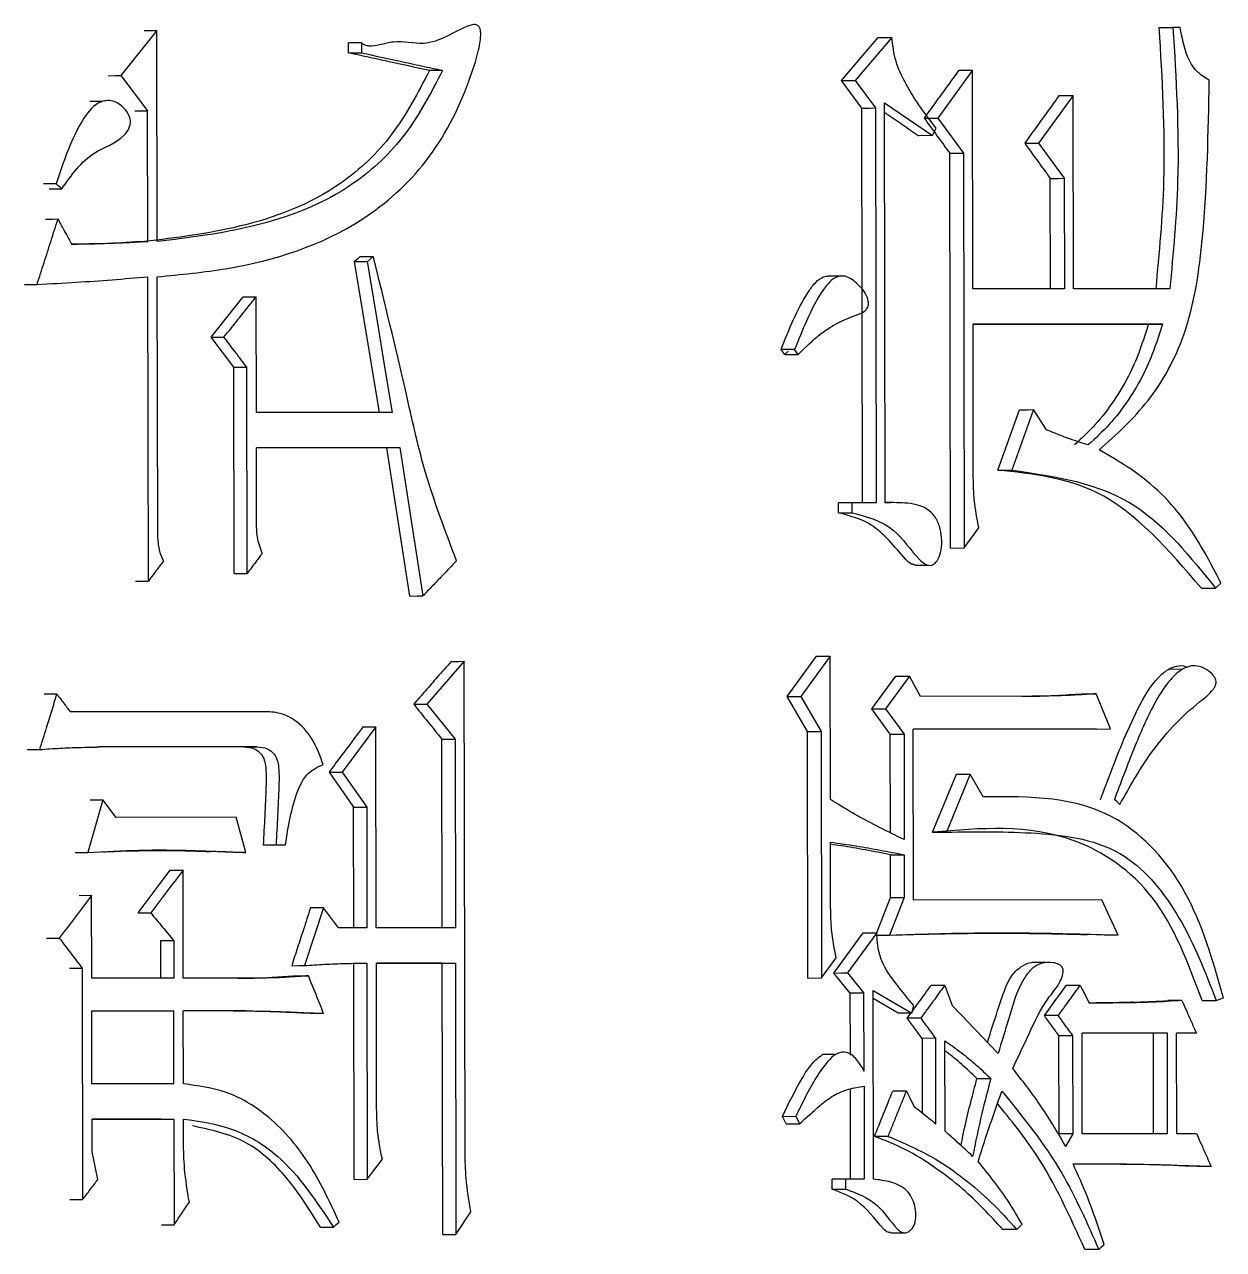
# Model space of a CAD drawing. Header units: millimetres. Extents: x 2320 to 4000, y 933 to 2121.
# Drawn here: x 2905.08 to 2910.23, y 1100.56 to 1105.83 of the extents above; entities that cross this region are included whole.
import ezdxf

# ---------------------------------------------------------------- set-up
doc = ezdxf.new("R2010")
doc.units = ezdxf.units.MM

msp = doc.modelspace()

# ---------------------------------------------------------------- linework, layer by layer
at = {"color": 7, "linetype": 'Continuous', "lineweight": 25}
for p, q in [((2905.6458, 1105.8086), (2905.4904, 1105.6138)), ((2905.6473, 1104.9), (2905.6458, 1105.8086)), ((2909.9558, 1105.8209), (2910.0163, 1105.8212)), ((2910.0475, 1105.8212), (2910.0163, 1105.8212)), ((2906.4704, 1105.7114), (2906.4703, 1105.7547)), ((2906.5263, 1105.7549), (2906.5264, 1105.7117)), ((2908.5901, 1105.5933), (2908.748, 1105.7772)), ((2908.8069, 1105.7775), (2908.6488, 1105.5935)), ((2908.748, 1105.7773), (2908.8069, 1105.7775)), ((2906.4704, 1105.7114), (2906.5264, 1105.7117)), ((2905.4904, 1105.6138), (2905.6054, 1105.4624)), ((2908.6773, 1105.4743), (2908.5901, 1105.5933)), ((2908.6488, 1105.5935), (2908.7362, 1105.4746)), ((2909.1545, 1105.637), (2909.005, 1105.4314)), ((2909.1561, 1104.6959), (2909.1545, 1105.637)), ((2905.4119, 1105.5027), (2905.3571, 1105.5024)), ((2908.7786, 1103.7763), (2908.7757, 1105.4962)), ((2908.7757, 1105.4962), (2908.9815, 1105.3557)), ((2909.5869, 1105.529), (2909.4382, 1105.3234)), ((2909.5883, 1104.696), (2909.5869, 1105.529)), ((2905.6064, 1104.8999), (2905.6054, 1105.4624)), ((2908.6802, 1103.7763), (2908.6773, 1105.4743)), ((2908.7362, 1105.4746), (2908.739, 1103.7763)), ((2909.005, 1105.4314), (2909.1157, 1105.28)), ((2908.9815, 1105.3557), (2908.9972, 1105.3881)), ((2908.9815, 1105.3557), (2908.9223, 1105.3554)), ((2909.4382, 1105.3234), (2909.5483, 1105.172)), ((2909.0592, 1103.5814), (2909.0564, 1105.2798)), ((2909.1157, 1105.28), (2909.1186, 1103.5817)), ((2909.4892, 1104.6958), (2909.4884, 1105.1717)), ((2909.5483, 1105.172), (2909.5491, 1104.696)), ((2905.1824, 1105.1267), (2905.2366, 1105.1269)), ((2905.5516, 1104.8997), (2905.6064, 1104.8999)), ((2906.4963, 1104.8136), (2906.5522, 1104.8138)), ((2906.6026, 1104.1646), (2906.4963, 1104.8136)), ((2906.5765, 1104.8355), (2906.5522, 1104.8138)), ((2905.6089, 1103.4396), (2905.6066, 1104.7485)), ((2905.6495, 1103.6559), (2905.6476, 1104.7485)), ((2908.5918, 1104.7516), (2908.5326, 1104.7514)), ((2909.5491, 1104.696), (2909.1561, 1104.6959)), ((2910.0026, 1104.6962), (2909.5883, 1104.696)), ((2905.8791, 1104.4888), (2906.0173, 1104.6619)), ((2906.0735, 1104.1646), (2906.0727, 1104.6622)), ((2909.1563, 1104.5445), (2909.9716, 1104.5447)), ((2909.1575, 1103.8846), (2909.1563, 1104.5445)), ((2909.9112, 1104.5445), (2909.1563, 1104.5442)), ((2905.8791, 1104.4888), (2905.9342, 1104.489)), ((2905.9771, 1104.359), (2905.8791, 1104.4888)), ((2908.3888, 1104.436), (2908.3305, 1104.4358)), ((2908.3464, 1104.4141), (2908.3305, 1104.4357)), ((2908.3613, 1104.4283), (2908.3464, 1104.4141)), ((2908.4048, 1104.4144), (2908.3888, 1104.436)), ((2905.9786, 1103.472), (2905.9771, 1104.359)), ((2906.0339, 1103.4722), (2906.0324, 1104.3593)), ((2906.6588, 1104.1648), (2906.0735, 1104.1646)), ((2909.2631, 1103.9169), (2909.3568, 1104.1765)), ((2909.4165, 1104.1768), (2909.3227, 1103.9171)), ((2909.4716, 1104.0902), (2909.4165, 1104.1768)), ((2906.6914, 1104.0134), (2906.0738, 1104.0131)), ((2906.6352, 1104.0132), (2906.0738, 1104.0129)), ((2906.0743, 1103.6886), (2906.0738, 1104.0131)), ((2906.6352, 1104.0132), (2906.6914, 1104.0134)), ((2906.7334, 1103.375), (2906.6352, 1104.0132)), ((2906.6914, 1104.0134), (2906.7897, 1103.3752)), ((2909.2631, 1103.9168), (2909.3227, 1103.9171)), ((2908.6361, 1103.7762), (2908.5774, 1103.776)), ((2908.5774, 1103.7327), (2908.5774, 1103.776)), ((2908.739, 1103.7763), (2908.6361, 1103.7762)), ((2908.6361, 1103.733), (2908.6361, 1103.7762)), ((2908.8122, 1103.7775), (2908.7786, 1103.7773)), ((2908.5774, 1103.7327), (2908.6361, 1103.733)), ((2909.1186, 1103.5817), (2909.1815, 1103.6683)), ((2909.0592, 1103.5814), (2909.1186, 1103.5817)), ((2908.9061, 1103.5072), (2908.9652, 1103.5075)), ((2905.5541, 1103.4393), (2905.6089, 1103.4396)), ((2905.9786, 1103.472), (2906.0339, 1103.4722)), ((2910.1995, 1103.409), (2910.2228, 1103.4306)), ((2910.1387, 1103.4087), (2910.1995, 1103.4089)), ((2908.3568, 1102.943), (2908.4834, 1103.1161)), ((2908.542, 1103.1163), (2908.4152, 1102.9432)), ((2908.543, 1102.4998), (2908.542, 1103.1163)), ((2906.968, 1103.0941), (2906.8066, 1102.9101)), ((2906.9716, 1100.9847), (2906.968, 1103.0941)), ((2910.0577, 1103.0599), (2909.9963, 1103.0596)), ((2908.7212, 1102.889), (2908.8237, 1103.0297)), ((2908.8827, 1103.0299), (2908.7801, 1102.8893)), ((2908.9303, 1102.9434), (2908.8827, 1103.0299)), ((2909.7481, 1102.8031), (2909.6852, 1102.9545)), ((2906.8066, 1102.9101), (2906.9282, 1102.7587)), ((2908.4443, 1102.7916), (2908.3568, 1102.943)), ((2908.4152, 1102.9432), (2908.5029, 1102.7918)), ((2909.4108, 1102.9436), (2908.9303, 1102.9434)), ((2906.092, 1102.8773), (2905.2734, 1102.8769)), ((2908.8004, 1102.7809), (2908.7212, 1102.889)), ((2908.7801, 1102.8893), (2908.8594, 1102.7811)), ((2906.5881, 1102.8126), (2906.4423, 1102.6179)), ((2906.5896, 1101.9473), (2906.5881, 1102.8126)), ((2908.8989, 1102.8028), (2909.7481, 1102.8031)), ((2908.9001, 1102.0672), (2908.8989, 1102.8028)), ((2909.6879, 1102.8028), (2908.8989, 1102.8025)), ((2909.6879, 1102.8028), (2909.7481, 1102.8031)), ((2906.8731, 1101.9472), (2906.8717, 1102.7585)), ((2906.9282, 1102.7587), (2906.9295, 1101.9474)), ((2908.4461, 1101.7315), (2908.4443, 1102.7916)), ((2908.5029, 1102.7918), (2908.5047, 1101.7317)), ((2908.8011, 1102.3562), (2908.8004, 1102.7809)), ((2908.8594, 1102.7811), (2908.8602, 1102.3268)), ((2906.0206, 1102.7256), (2905.3866, 1102.7253)), ((2906.0759, 1102.7259), (2905.3969, 1102.7255)), ((2906.0207, 1102.7256), (2906.0761, 1102.7259)), ((2906.4423, 1102.6179), (2906.5481, 1102.4665)), ((2908.9826, 1102.3591), (2909.0845, 1102.6079)), ((2909.1439, 1102.6082), (2909.0418, 1102.3593)), ((2909.1992, 1102.5108), (2909.1439, 1102.6082)), ((2905.4137, 1102.4984), (2905.3483, 1102.2712)), ((2905.4712, 1102.4227), (2905.4137, 1102.4984)), ((2906.493, 1101.9472), (2906.4921, 1102.4662)), ((2906.5481, 1102.4665), (2906.549, 1101.9472)), ((2905.9867, 1102.4229), (2905.4712, 1102.4227)), ((2906.0278, 1102.2715), (2905.9867, 1102.4229)), ((2905.9725, 1102.2713), (2905.8732, 1102.2757)), ((2906.1582, 1102.304), (2906.1027, 1102.3038)), ((2906.1434, 1102.3038), (2906.1027, 1102.3038)), ((2906.1434, 1102.3038), (2906.1989, 1102.3041)), ((2906.1582, 1102.304), (2906.1989, 1102.3041)), ((2908.5438, 1102.0346), (2908.5434, 1102.3159)), ((2908.8013, 1102.2617), (2908.8603, 1102.2619)), ((2908.8016, 1102.0778), (2908.8013, 1102.2617)), ((2908.8603, 1102.2619), (2908.8606, 1102.078)), ((2905.7591, 1101.7305), (2905.7583, 1102.1957)), ((2905.3107, 1102.0871), (2905.3651, 1102.0873)), ((2905.3657, 1101.7303), (2905.3651, 1102.0873)), ((2908.7387, 1101.9155), (2908.8016, 1102.0778)), ((2908.8606, 1102.078), (2908.7976, 1101.9157)), ((2908.8016, 1102.0778), (2908.8606, 1102.078)), ((2909.7102, 1102.0675), (2908.9001, 1102.0672)), ((2909.7809, 1101.9161), (2909.7102, 1102.0675)), ((2906.3621, 1102.0337), (2906.2812, 1101.7849)), ((2906.4272, 1101.9472), (2906.3621, 1102.0337)), ((2906.549, 1101.9472), (2906.4272, 1101.9472)), ((2906.9295, 1101.9474), (2906.5896, 1101.9473)), ((2908.557, 1101.7531), (2908.6834, 1101.9263)), ((2908.7422, 1101.9265), (2908.6157, 1101.7534)), ((2908.6834, 1101.9263), (2908.7422, 1101.9265)), ((2909.7207, 1101.9158), (2909.6484, 1101.9183)), ((2905.6633, 1101.7303), (2905.663, 1101.8925)), ((2905.7179, 1101.8928), (2905.7182, 1101.7305)), ((2906.4949, 1100.8653), (2906.4933, 1101.7956)), ((2906.5493, 1101.7958), (2906.5508, 1100.8655)), ((2906.5898, 1101.7958), (2906.9298, 1101.796)), ((2906.5909, 1101.1684), (2906.5898, 1101.7958)), ((2906.8733, 1101.7957), (2906.5898, 1101.7956)), ((2906.8733, 1101.7957), (2906.9298, 1101.796)), ((2906.8753, 1100.6275), (2906.8733, 1101.7957)), ((2906.9298, 1101.796), (2906.9318, 1100.6277)), ((2908.5047, 1101.7317), (2908.568, 1101.8183)), ((2909.469, 1101.7981), (2909.4085, 1101.7979)), ((2905.3245, 1101.7736), (2905.3262, 1100.7784)), ((2908.6284, 1101.6666), (2908.557, 1101.7531)), ((2908.6157, 1101.7534), (2908.6872, 1101.6669)), ((2905.7182, 1101.7305), (2905.3657, 1101.7303)), ((2906.0287, 1101.7307), (2905.7591, 1101.7305)), ((2908.4461, 1101.7315), (2908.5047, 1101.7317)), ((2908.6872, 1101.6669), (2908.6284, 1101.6666)), ((2908.6289, 1101.3996), (2908.6284, 1101.6666)), ((2908.6878, 1101.3315), (2908.6872, 1101.6669)), ((2908.7281, 1100.8664), (2908.7268, 1101.6777)), ((2908.7268, 1101.6777), (2908.8931, 1101.5804)), ((2908.834, 1101.5802), (2908.7268, 1101.643)), ((2910.0546, 1101.6349), (2909.994, 1101.6346)), ((2910.2025, 1101.6349), (2910.2336, 1101.6458)), ((2905.3659, 1101.5897), (2905.7185, 1101.5899)), ((2905.3665, 1101.276), (2905.3659, 1101.5897)), ((2905.7185, 1101.5899), (2905.6636, 1101.5896)), ((2905.719, 1101.2762), (2905.7185, 1101.5899)), ((2906.0289, 1101.59), (2905.7594, 1101.5899)), ((2905.7599, 1101.2762), (2905.7594, 1101.5899)), ((2905.9736, 1101.5898), (2905.7594, 1101.5897)), ((2905.9736, 1101.5898), (2906.0289, 1101.59)), ((2908.8735, 1101.5586), (2908.8894, 1101.5804)), ((2908.8931, 1101.5804), (2908.9009, 1101.6129)), ((2908.9326, 1101.5588), (2908.8735, 1101.5586)), ((2909.523, 1101.5698), (2909.4632, 1101.5696)), ((2909.5859, 1101.4833), (2909.526, 1101.4831)), ((2909.5267, 1101.0612), (2909.526, 1101.4831)), ((2909.5866, 1101.0614), (2909.5859, 1101.4833)), ((2909.9924, 1101.4943), (2909.625, 1101.4941)), ((2909.6258, 1101.0614), (2909.625, 1101.4941)), ((2909.932, 1101.494), (2909.625, 1101.4939)), ((2909.9924, 1101.4943), (2909.932, 1101.494)), ((2909.9327, 1101.0613), (2909.932, 1101.494)), ((2909.9932, 1101.0616), (2909.9924, 1101.4943)), ((2910.1171, 1101.4943), (2910.0314, 1101.4943)), ((2910.0322, 1101.0616), (2910.0314, 1101.4943)), ((2910.0565, 1101.494), (2910.0314, 1101.494)), ((2908.9959, 1101.4723), (2908.9368, 1101.472)), ((2908.9368, 1101.472), (2908.9373, 1101.1518)), ((2908.9966, 1101.1045), (2908.9959, 1101.4723)), ((2909.0361, 1101.0721), (2909.0354, 1101.4615)), ((2908.5654, 1101.4024), (2908.5068, 1101.4021)), ((2905.719, 1101.2762), (2905.3665, 1101.276)), ((2908.6879, 1101.2666), (2908.6885, 1100.8664)), ((2909.1733, 1101.299), (2909.2327, 1101.2993)), ((2908.6298, 1100.8664), (2908.6291, 1101.2548)), ((2905.3667, 1101.1246), (2905.7192, 1101.1247)), ((2905.367, 1100.9839), (2905.3667, 1101.1246)), ((2905.6643, 1101.1245), (2905.3667, 1101.1243)), ((2905.6643, 1101.1245), (2905.7192, 1101.1247)), ((2905.7192, 1101.1247), (2905.72, 1100.6704)), ((2905.7603, 1101.0274), (2905.7602, 1101.1248)), ((2908.3361, 1101.1365), (2908.3945, 1101.1367)), ((2908.352, 1101.1041), (2908.3361, 1101.1365)), ((2908.3945, 1101.1367), (2908.4104, 1101.1043)), ((2908.352, 1101.1041), (2908.4104, 1101.1043)), ((2909.9932, 1101.0616), (2909.6258, 1101.0614)), ((2910.1179, 1101.0616), (2910.0322, 1101.0616)), ((2908.7912, 1101.0503), (2908.7323, 1101.0501)), ((2906.5508, 1100.8655), (2906.6156, 1100.9521)), ((2906.4949, 1100.8653), (2906.5508, 1100.8655)), ((2908.6093, 1100.8664), (2908.5506, 1100.8661)), ((2908.5507, 1100.8229), (2908.5506, 1100.8661)), ((2908.6094, 1100.8231), (2908.6093, 1100.8664)), ((2908.6885, 1100.8664), (2908.6093, 1100.8664)), ((2908.5507, 1100.8229), (2908.6094, 1100.8231)), ((2905.2719, 1100.7781), (2905.3262, 1100.7784)), ((2906.9318, 1100.6277), (2906.9962, 1100.7251)), ((2905.6651, 1100.6702), (2905.72, 1100.6704)), ((2906.3492, 1100.6597), (2906.405, 1100.6599)), ((2908.8023, 1100.6352), (2908.8613, 1100.6354)), ((2909.3439, 1100.6503), (2909.2843, 1100.65)), ((2906.8753, 1100.6275), (2906.9318, 1100.6277)), ((2909.6971, 1100.5638), (2909.637, 1100.5636))]:
    msp.add_line(p, q, dxfattribs=at)
at = {"color": 7, "linetype": 'Continuous', "lineweight": 25, "flags": 128}
for points in [[(2905.591, 1105.8083), (2905.6217, 1105.8085), (2905.6458, 1105.8086)], [(2906.5263, 1105.7549), (2906.4776, 1105.7547), (2906.4703, 1105.7547)], [(2905.4359, 1105.6135), (2905.4664, 1105.6137), (2905.4904, 1105.6138)], [(2906.8748, 1105.6361), (2906.8602, 1105.636), (2906.8457, 1105.636), (2906.8183, 1105.6358)], [(2908.5901, 1105.5933), (2908.623, 1105.5934), (2908.6488, 1105.5935)], [(2909.0951, 1105.6367), (2909.1284, 1105.6369), (2909.1545, 1105.637)], [(2909.5269, 1105.5287), (2909.5605, 1105.5289), (2909.5869, 1105.529)], [(2905.5507, 1105.4622), (2905.5813, 1105.4623), (2905.6054, 1105.4624)], [(2908.6773, 1105.4743), (2908.7103, 1105.4745), (2908.7362, 1105.4746)], [(2908.9458, 1105.4312), (2908.979, 1105.4313), (2909.005, 1105.4314)], [(2909.3784, 1105.3231), (2909.4119, 1105.3233), (2909.4382, 1105.3234)], [(2909.0564, 1105.2798), (2909.0896, 1105.2799), (2909.1157, 1105.28)], [(2909.4884, 1105.1717), (2909.5219, 1105.1719), (2909.5483, 1105.172)], [(2905.2119, 1105.1485), (2905.1922, 1105.1484), (2905.1749, 1105.1483), (2905.1578, 1105.1483)], [(2905.2366, 1105.1269), (2905.2305, 1105.1323), (2905.2212, 1105.1404), (2905.2119, 1105.1485)], [(2905.1662, 1104.9968), (2905.1966, 1104.997), (2905.2204, 1104.9971)], [(2906.5205, 1104.8352), (2906.5144, 1104.8297), (2906.5082, 1104.8242), (2906.4963, 1104.8136)], [(2906.5205, 1104.8352), (2906.541, 1104.8353), (2906.5588, 1104.8354), (2906.5766, 1104.8355)], [(2906.6588, 1104.1648), (2906.6266, 1104.3611), (2906.5944, 1104.5573), (2906.5522, 1104.8138)], [(2905.0763, 1104.7155), (2905.1066, 1104.7157), (2905.1304, 1104.7158)], [(2906.0173, 1104.6619), (2906.0483, 1104.6621), (2906.0727, 1104.6622)], [(2909.9716, 1104.5447), (2909.9525, 1104.5446), (2909.9318, 1104.5446), (2909.9112, 1104.5445)], [(2908.3464, 1104.4141), (2908.3668, 1104.4142), (2908.3858, 1104.4143), (2908.4048, 1104.4144)], [(2905.9771, 1104.359), (2906.0081, 1104.3592), (2906.0324, 1104.3593)], [(2909.3568, 1104.1765), (2909.3903, 1104.1766), (2909.4165, 1104.1768)], [(2906.7334, 1103.375), (2906.7649, 1103.3751), (2906.7897, 1103.3752)], [(2908.4834, 1103.1161), (2908.5162, 1103.1162), (2908.542, 1103.1163)], [(2906.9115, 1103.0938), (2906.9431, 1103.094), (2906.968, 1103.0941)], [(2908.8237, 1103.0297), (2908.8567, 1103.0298), (2908.8827, 1103.0299)], [(2905.2157, 1102.9526), (2905.1853, 1102.9525), (2905.1614, 1102.9524)], [(2909.6252, 1102.9542), (2909.6588, 1102.9544), (2909.6852, 1102.9545)], [(2906.7503, 1102.9099), (2906.7818, 1102.91), (2906.8066, 1102.9101)], [(2908.3568, 1102.943), (2908.3895, 1102.9431), (2908.4152, 1102.9432)], [(2908.7212, 1102.889), (2908.7542, 1102.8892), (2908.7801, 1102.8893)], [(2906.5321, 1102.8124), (2906.5634, 1102.8125), (2906.5881, 1102.8126)], [(2906.8717, 1102.7585), (2906.9033, 1102.7586), (2906.9282, 1102.7587)], [(2908.4443, 1102.7916), (2908.4771, 1102.7917), (2908.5029, 1102.7918)], [(2908.8004, 1102.7809), (2908.8335, 1102.781), (2908.8594, 1102.7811)], [(2905.088, 1102.7143), (2905.1182, 1102.7145), (2905.142, 1102.7146)], [(2906.3865, 1102.6176), (2906.4178, 1102.6178), (2906.4423, 1102.6179)], [(2909.0845, 1102.6079), (2909.1177, 1102.608), (2909.1439, 1102.6082)], [(2905.3591, 1102.4981), (2905.3897, 1102.4983), (2905.4137, 1102.4984)], [(2909.7878, 1102.4785), (2909.7818, 1102.484), (2909.773, 1102.4921), (2909.7643, 1102.5002)], [(2906.4921, 1102.4662), (2906.5235, 1102.4664), (2906.5481, 1102.4665)], [(2908.9826, 1102.3591), (2908.9974, 1102.3591), (2909.0122, 1102.3592), (2909.0418, 1102.3593)], [(2905.294, 1102.2709), (2905.3244, 1102.2711), (2905.3483, 1102.2712)], [(2906.0278, 1102.2715), (2905.9968, 1102.2714), (2905.9725, 1102.2713)], [(2905.7034, 1102.1954), (2905.7342, 1102.1956), (2905.7583, 1102.1957)], [(2905.5648, 1102.0115), (2905.5954, 1102.0116), (2905.6195, 1102.0117)], [(2906.3621, 1102.0337), (2906.3309, 1102.0336), (2906.3063, 1102.0335)], [(2905.1714, 1101.9031), (2905.2018, 1101.9032), (2905.2257, 1101.9033)], [(2908.7387, 1101.9155), (2908.7717, 1101.9156), (2908.7976, 1101.9157)], [(2909.7809, 1101.9161), (2909.7472, 1101.9159), (2909.7207, 1101.9158)], [(2905.663, 1101.8925), (2905.6938, 1101.8927), (2905.7179, 1101.8928)], [(2905.2702, 1101.7733), (2905.3006, 1101.7735), (2905.3245, 1101.7736)], [(2906.2255, 1101.7846), (2906.2567, 1101.7848), (2906.2812, 1101.7849)], [(2906.2419, 1101.7414), (2906.273, 1101.7415), (2906.2975, 1101.7416)], [(2908.557, 1101.7531), (2908.5899, 1101.7533), (2908.6157, 1101.7534)], [(2909.035, 1101.6995), (2909.0019, 1101.6993), (2908.9758, 1101.6992)], [(2909.035, 1101.6995), (2909.0509, 1101.6562), (2909.0667, 1101.6129)], [(2909.6169, 1101.6997), (2909.5833, 1101.6995), (2909.5569, 1101.6994)], [(2909.6169, 1101.6997), (2909.6365, 1101.6618), (2909.6562, 1101.624)], [(2910.1418, 1101.6347), (2910.1665, 1101.6348), (2910.1845, 1101.6349), (2910.2025, 1101.6349)], [(2908.8931, 1101.5804), (2908.86, 1101.5803), (2908.834, 1101.5802)], [(2906.3628, 1101.5794), (2906.3316, 1101.5792), (2906.3071, 1101.5791)], [(2910.1171, 1101.4943), (2910.0832, 1101.4941), (2910.0565, 1101.494)], [(2908.8699, 1101.2451), (2908.8369, 1101.2449), (2908.8109, 1101.2448)], [(2908.8699, 1101.2451), (2908.8858, 1101.2126), (2908.9017, 1101.1802)], [(2909.5866, 1101.0614), (2909.553, 1101.0613), (2909.5267, 1101.0612)], [(2909.5553, 1101.0073), (2909.571, 1101.0344), (2909.5866, 1101.0614)], [(2905.3918, 1100.865), (2905.3817, 1100.9135), (2905.3743, 1100.9487), (2905.367, 1100.9839)], [(2910.1804, 1100.921), (2910.1464, 1100.9209), (2910.1197, 1100.9207)], [(2906.405, 1100.6599), (2906.4172, 1100.6707), (2906.4294, 1100.6816)], [(2909.344, 1100.6503), (2909.3557, 1100.6611), (2909.3675, 1100.6719)], [(2909.6971, 1100.5639), (2909.7088, 1100.5747), (2909.7205, 1100.5855)]]:
    msp.add_lwpolyline(points, dxfattribs=at)
at = {"color": 7, "linetype": 'Continuous', "lineweight": 25}
for points, knots in [([(2905.6476, 1104.7485), (2905.7481, 1104.7582), (2906.0517, 1104.7874), (2906.4653, 1104.9171), (2906.8183, 1105.2277), (2906.9636, 1105.5069), (2907.0254, 1105.701), (2907.0404, 1105.7769), (2907.0377, 1105.8094), (2907.0347, 1105.8201), (2907.0296, 1105.8276), (2907.023, 1105.8322), (2907.0097, 1105.8346), (2906.9643, 1105.8232), (2906.8957, 1105.7799), (2906.7853, 1105.7394), (2906.6857, 1105.7685), (2906.6093, 1105.7463), (2906.5683, 1105.7393), (2906.543, 1105.7433), (2906.5319, 1105.7493), (2906.5273, 1105.7539), (2906.5263, 1105.7549)], [0, 0, 0, 0, 0.1296895, 0.3918261, 0.5391699, 0.6862541, 0.7378331, 0.7637425, 0.7682469, 0.7727858, 0.7756342, 0.7784935, 0.7824669, 0.7927585, 0.8379735, 0.8833174, 0.939018, 0.9655913, 0.9846092, 0.9922703, 0.9982639, 1, 1, 1, 1]), ([(2909.9558, 1105.8209), (2909.9691, 1105.6004), (2909.9919, 1105.2245), (2909.9567, 1104.8505), (2909.9421, 1104.6959)], [0, 0, 0, 0, 0.586461, 1, 1, 1, 1]), ([(2910.0163, 1105.8212), (2910.0296, 1105.6007), (2910.0524, 1105.2247), (2910.0172, 1104.8508), (2910.0026, 1104.6962)], [0, 0, 0, 0, 0.5864613, 1, 1, 1, 1]), ([(2910.1725, 1105.5941), (2910.1535, 1105.6052), (2910.1149, 1105.6279), (2910.0676, 1105.7089), (2910.0552, 1105.7783), (2910.0475, 1105.8212)], [0, 0, 0, 0, 0.268928, 0.5480456, 1, 1, 1, 1]), ([(2908.9972, 1105.3881), (2908.9683, 1105.4257), (2908.9204, 1105.4878), (2908.8633, 1105.5844), (2908.8197, 1105.674), (2908.8112, 1105.7428), (2908.8069, 1105.7775)], [0, 0, 0, 0, 0.334836, 0.553745, 0.775373, 1, 1, 1, 1]), ([(2906.8183, 1105.6358), (2906.7625, 1105.648), (2906.6767, 1105.6667), (2906.5606, 1105.6918), (2906.5005, 1105.7049), (2906.4704, 1105.7114)], [0, 0, 0, 0, 0.482176, 0.741088, 1, 1, 1, 1]), ([(2906.5264, 1105.7117), (2906.5818, 1105.6996), (2906.6677, 1105.681), (2906.7838, 1105.6559), (2906.8444, 1105.6427), (2906.8748, 1105.6361)], [0, 0, 0, 0, 0.47686, 0.73846, 1, 1, 1, 1]), ([(2906.8183, 1105.6358), (2906.7687, 1105.5408), (2906.6688, 1105.3496), (2906.3946, 1105.0924), (2906.02, 1104.9523), (2905.729, 1104.9165), (2905.5925, 1104.8997)], [0, 0, 0, 0, 0.194516, 0.391084, 0.714487, 1, 1, 1, 1]), ([(2906.8748, 1105.6361), (2906.825, 1105.5411), (2906.725, 1105.35), (2906.4506, 1105.0927), (2906.0755, 1104.9526), (2905.784, 1104.9167), (2905.6473, 1104.9)], [0, 0, 0, 0, 0.194325, 0.390694, 0.714331, 1, 1, 1, 1]), ([(2909.0951, 1105.6367), (2909.0772, 1105.612), (2909.0433, 1105.5654), (2908.9936, 1105.4969), (2908.9617, 1105.4531), (2908.9458, 1105.4312)], [0, 0, 0, 0, 0.360936, 0.680468, 1, 1, 1, 1]), ([(2909.6991, 1104.0038), (2909.7726, 1104.0698), (2909.9206, 1104.2024), (2910.0931, 1104.5168), (2910.1615, 1105.0009), (2910.1683, 1105.3694), (2910.1725, 1105.5941)], [0, 0, 0, 0, 0.189312, 0.380663, 0.622563, 1, 1, 1, 1]), ([(2905.2366, 1105.1269), (2905.2787, 1105.186), (2905.353, 1105.2903), (2905.4807, 1105.3231), (2905.5272, 1105.3843), (2905.5353, 1105.4203), (2905.5217, 1105.454), (2905.5005, 1105.4788), (2905.4758, 1105.4978), (2905.4485, 1105.5071), (2905.4204, 1105.5065), (2905.3718, 1105.4882), (2905.3203, 1105.4189), (2905.2633, 1105.2997), (2905.2315, 1105.206), (2905.2119, 1105.1485)], [0, 0, 0, 0, 0.207899, 0.367255, 0.399925, 0.431308, 0.463075, 0.497006, 0.528572, 0.558381, 0.588718, 0.619577, 0.72297, 0.829976, 1, 1, 1, 1]), ([(2909.5269, 1105.5287), (2909.5091, 1105.504), (2909.4754, 1105.4574), (2909.4259, 1105.3888), (2909.3942, 1105.345), (2909.3784, 1105.3231)], [0, 0, 0, 0, 0.360936, 0.680468, 1, 1, 1, 1]), ([(2908.7758, 1105.4557), (2908.7797, 1105.453), (2908.8061, 1105.4349), (2908.855, 1105.4015), (2908.8999, 1105.3708), (2908.9223, 1105.3554)], [0, 0, 0, 0, 0.080639, 0.540319, 1, 1, 1, 1]), ([(2908.9458, 1105.4312), (2908.9643, 1105.4059), (2909.0011, 1105.3555), (2909.0379, 1105.305), (2909.0564, 1105.2798)], [0, 0, 0, 0, 0.4999997, 1, 1, 1, 1]), ([(2909.3784, 1105.3231), (2909.3967, 1105.2979), (2909.4334, 1105.2474), (2909.4701, 1105.197), (2909.4884, 1105.1717)], [0, 0, 0, 0, 0.5, 1, 1, 1, 1]), ([(2905.1304, 1104.7158), (2905.1404, 1104.7469), (2905.1604, 1104.8094), (2905.1904, 1104.9031), (2905.2104, 1104.9658), (2905.2204, 1104.9971)], [0, 0, 0, 0, 0.332041, 0.66602, 1, 1, 1, 1]), ([(2905.2204, 1104.9971), (2905.2279, 1104.983), (2905.2413, 1104.9579), (2905.2606, 1104.9219), (2905.2723, 1104.8999), (2905.2782, 1104.8889)], [0, 0, 0, 0, 0.39045, 0.695225, 1, 1, 1, 1]), ([(2905.278, 1104.8892), (2905.2897, 1104.8893), (2905.3311, 1104.8896), (2905.4224, 1104.8914), (2905.5018, 1104.8965), (2905.5516, 1104.8997)], [0, 0, 0, 0, 0.127592, 0.452902, 1, 1, 1, 1]), ([(2905.6064, 1104.8999), (2905.5771, 1104.8979), (2905.5185, 1104.8939), (2905.4091, 1104.8898), (2905.3289, 1104.8893), (2905.2782, 1104.8889)], [0, 0, 0, 0, 0.268563, 0.537144, 1, 1, 1, 1]), ([(2906.9349, 1103.5267), (2906.8854, 1103.6566), (2906.7963, 1103.8903), (2906.6997, 1104.3364), (2906.6247, 1104.6405), (2906.5766, 1104.8355)], [0, 0, 0, 0, 0.310143, 0.557762, 1, 1, 1, 1]), ([(2905.1304, 1104.7158), (2905.1866, 1104.7187), (2905.2943, 1104.7243), (2905.4531, 1104.7353), (2905.5555, 1104.7441), (2905.6066, 1104.7485)], [0, 0, 0, 0, 0.35333, 0.676641, 1, 1, 1, 1]), ([(2908.3305, 1104.4358), (2908.3478, 1104.4791), (2908.3815, 1104.5634), (2908.4295, 1104.657), (2908.471, 1104.7177), (2908.5001, 1104.7437), (2908.5231, 1104.7528), (2908.5323, 1104.7511), (2908.5328, 1104.7511)], [0, 0, 0, 0, 0.34818, 0.677159, 0.796742, 0.917754, 0.995507, 1, 1, 1, 1]), ([(2908.4048, 1104.4144), (2908.4353, 1104.445), (2908.5097, 1104.5198), (2908.6108, 1104.5705), (2908.682, 1104.5931), (2908.6981, 1104.6071), (2908.7042, 1104.6175), (2908.7067, 1104.63), (2908.7052, 1104.6483), (2908.6968, 1104.6736), (2908.6723, 1104.7078), (2908.6407, 1104.7347), (2908.6062, 1104.7527), (2908.5793, 1104.7518), (2908.5507, 1104.7392), (2908.4965, 1104.6794), (2908.4442, 1104.5727), (2908.4053, 1104.4765), (2908.3888, 1104.436)], [0, 0, 0, 0, 0.137525, 0.335447, 0.378025, 0.3933, 0.403602, 0.413937, 0.429101, 0.455132, 0.490172, 0.557555, 0.588524, 0.619673, 0.649408, 0.693614, 0.870956, 1, 1, 1, 1]), ([(2905.9342, 1104.489), (2905.9535, 1104.5131), (2905.9862, 1104.5539), (2906.0323, 1104.6116), (2906.0592, 1104.6453), (2906.0727, 1104.6622)], [0, 0, 0, 0, 0.416444, 0.708222, 1, 1, 1, 1]), ([(2909.9112, 1104.5445), (2909.8878, 1104.4729), (2909.8494, 1104.3558), (2909.7651, 1104.2159), (2909.6847, 1104.1107), (2909.6228, 1104.0535), (2909.5921, 1104.0251)], [0, 0, 0, 0, 0.346459, 0.567275, 0.785045, 1, 1, 1, 1]), ([(2909.9716, 1104.5447), (2909.9482, 1104.4732), (2909.9098, 1104.356), (2909.8254, 1104.2161), (2909.7449, 1104.1109), (2909.6829, 1104.0538), (2909.6521, 1104.0254)], [0, 0, 0, 0, 0.34637, 0.567178, 0.784978, 1, 1, 1, 1]), ([(2906.0324, 1104.3593), (2906.0231, 1104.3716), (2906.0044, 1104.3963), (2905.9717, 1104.4396), (2905.9483, 1104.4705), (2905.9342, 1104.489)], [0, 0, 0, 0, 0.285577, 0.571154, 1, 1, 1, 1]), ([(2909.6521, 1104.0254), (2909.6254, 1104.0334), (2909.5816, 1104.0464), (2909.5218, 1104.0698), (2909.4884, 1104.0834), (2909.4716, 1104.0902)], [0, 0, 0, 0, 0.438753, 0.719321, 1, 1, 1, 1]), ([(2910.2228, 1103.4306), (2910.1778, 1103.5169), (2910.1042, 1103.658), (2909.969, 1103.8195), (2909.8383, 1103.9237), (2909.7453, 1103.9772), (2909.6991, 1104.0038)], [0, 0, 0, 0, 0.3473722, 0.5679297, 0.7850181, 1, 1, 1, 1]), ([(2910.1387, 1103.4087), (2909.9976, 1103.573), (2909.7481, 1103.8635), (2909.41, 1103.9007), (2909.2631, 1103.9168)], [0, 0, 0, 0, 0.565517, 1, 1, 1, 1]), ([(2909.3227, 1103.9171), (2909.5106, 1103.89), (2909.8512, 1103.8411), (2910.0917, 1103.5427), (2910.1995, 1103.4089)], [0, 0, 0, 0, 0.551895, 1, 1, 1, 1]), ([(2909.1815, 1103.6683), (2909.1736, 1103.708), (2909.1594, 1103.7792), (2909.1581, 1103.8523), (2909.1575, 1103.8846)], [0, 0, 0, 0, 0.5588348, 1, 1, 1, 1]), ([(2908.6361, 1103.733), (2908.6994, 1103.7166), (2908.8139, 1103.6868), (2908.8934, 1103.5622), (2908.9493, 1103.5109), (2908.9742, 1103.5039), (2908.9918, 1103.5136), (2909.0058, 1103.5318), (2909.0188, 1103.5649), (2909.0236, 1103.6127), (2909.0167, 1103.6635), (2908.9996, 1103.7102), (2908.9545, 1103.7603), (2908.8746, 1103.7778), (2908.8106, 1103.7768), (2908.7786, 1103.7763)], [0, 0, 0, 0, 0.230342, 0.416703, 0.453391, 0.48758, 0.504129, 0.522219, 0.561724, 0.611998, 0.663323, 0.713955, 0.762021, 0.881086, 1, 1, 1, 1]), ([(2906.099, 1103.5588), (2906.0904, 1103.5818), (2906.075, 1103.6233), (2906.0745, 1103.6685), (2906.0743, 1103.6886)], [0, 0, 0, 0, 0.55558, 1, 1, 1, 1]), ([(2908.9057, 1103.5098), (2908.9011, 1103.5103), (2908.8864, 1103.5119), (2908.8245, 1103.5775), (2908.7396, 1103.6906), (2908.6266, 1103.72), (2908.5774, 1103.7327)], [0, 0, 0, 0, 0.036377, 0.114476, 0.614892, 1, 1, 1, 1]), ([(2905.6742, 1103.5262), (2905.6683, 1103.5396), (2905.6585, 1103.5619), (2905.6526, 1103.5964), (2905.65, 1103.6261), (2905.6497, 1103.646), (2905.6495, 1103.6559)], [0, 0, 0, 0, 0.335689, 0.556704, 0.778126, 1, 1, 1, 1]), ([(2906.099, 1103.5588), (2906.0897, 1103.5465), (2906.0742, 1103.5258), (2906.0525, 1103.497), (2906.0401, 1103.4805), (2906.0339, 1103.4722)], [0, 0, 0, 0, 0.428366, 0.714183, 1, 1, 1, 1]), ([(2905.6742, 1103.5262), (2905.6649, 1103.5138), (2905.6494, 1103.4932), (2905.6276, 1103.4643), (2905.6151, 1103.4478), (2905.6089, 1103.4396)], [0, 0, 0, 0, 0.42836, 0.71418, 1, 1, 1, 1]), ([(2906.9349, 1103.5267), (2906.9141, 1103.505), (2906.8795, 1103.4689), (2906.8311, 1103.4184), (2906.8035, 1103.3896), (2906.7897, 1103.3752)], [0, 0, 0, 0, 0.430323, 0.715161, 1, 1, 1, 1]), ([(2906.9115, 1103.0938), (2906.8915, 1103.071), (2906.8546, 1103.0289), (2906.8009, 1102.9676), (2906.7672, 1102.9291), (2906.7503, 1102.9099)], [0, 0, 0, 0, 0.37251, 0.686255, 1, 1, 1, 1]), ([(2909.7042, 1102.4999), (2909.7345, 1102.5803), (2909.7846, 1102.7129), (2909.863, 1102.8921), (2909.9281, 1103.0038), (2909.9908, 1103.0587), (2910.0308, 1103.076), (2910.061, 1103.077), (2910.0751, 1103.069), (2910.0772, 1103.0679)], [0, 0, 0, 0, 0.340744, 0.562095, 0.785843, 0.86251, 0.925647, 0.989253, 1, 1, 1, 1]), ([(2909.7878, 1102.4785), (2909.8287, 1102.5515), (2909.9242, 1102.7217), (2910.0698, 1102.876), (2910.1764, 1102.9539), (2910.1966, 1102.984), (2910.2013, 1102.9961), (2910.2019, 1103.0078), (2910.199, 1103.0193), (2910.19, 1103.0351), (2910.1673, 1103.0565), (2910.1338, 1103.0736), (2910.0941, 1103.077), (2910.0497, 1103.0591), (2909.9894, 1103.0041), (2909.9163, 1102.8806), (2909.8414, 1102.7042), (2909.79, 1102.5683), (2909.7643, 1102.5001)], [0, 0, 0, 0, 0.1630543, 0.380104, 0.4338973, 0.4429513, 0.4520899, 0.4580082, 0.4639154, 0.4738499, 0.4929681, 0.5284012, 0.5556325, 0.5828568, 0.6338586, 0.7245, 0.8619389, 1, 1, 1, 1]), ([(2905.142, 1102.7146), (2905.1517, 1102.7459), (2905.1688, 1102.8012), (2905.1934, 1102.8805), (2905.2082, 1102.9286), (2905.2157, 1102.9526)], [0, 0, 0, 0, 0.394054, 0.697027, 1, 1, 1, 1]), ([(2905.2157, 1102.9526), (2905.2205, 1102.9463), (2905.2301, 1102.9337), (2905.2445, 1102.9148), (2905.2589, 1102.8958), (2905.2686, 1102.8832), (2905.2734, 1102.8769)], [0, 0, 0, 0, 0.25, 0.5, 0.75, 1, 1, 1, 1]), ([(2909.3668, 1102.9436), (2909.3886, 1102.9438), (2909.4373, 1102.9443), (2909.5235, 1102.9475), (2909.5878, 1102.9518), (2909.6252, 1102.9542)], [0, 0, 0, 0, 0.251979, 0.564856, 1, 1, 1, 1]), ([(2909.6852, 1102.9545), (2909.6583, 1102.9526), (2909.6046, 1102.9489), (2909.5131, 1102.9449), (2909.4485, 1102.9441), (2909.4108, 1102.9436)], [0, 0, 0, 0, 0.294545, 0.589103, 1, 1, 1, 1]), ([(2906.7503, 1102.9099), (2906.7706, 1102.8846), (2906.811, 1102.8342), (2906.8515, 1102.7837), (2906.8717, 1102.7585)], [0, 0, 0, 0, 0.5, 1, 1, 1, 1]), ([(2906.361, 1102.6503), (2906.347, 1102.6884), (2906.3195, 1102.7634), (2906.2483, 1102.8413), (2906.1681, 1102.8767), (2906.1173, 1102.8771), (2906.092, 1102.8773)], [0, 0, 0, 0, 0.291536, 0.572529, 0.787238, 1, 1, 1, 1]), ([(2906.5321, 1102.8124), (2906.5136, 1102.7877), (2906.4801, 1102.7428), (2906.4316, 1102.6779), (2906.4015, 1102.6377), (2906.3865, 1102.6176)], [0, 0, 0, 0, 0.380988, 0.690494, 1, 1, 1, 1]), ([(2905.142, 1102.7146), (2905.1711, 1102.7166), (2905.2281, 1102.7207), (2905.3131, 1102.724), (2905.3689, 1102.725), (2905.3968, 1102.7255)], [0, 0, 0, 0, 0.342501, 0.6712, 1, 1, 1, 1]), ([(2906.0206, 1102.7256), (2906.0359, 1102.7248), (2906.0668, 1102.7231), (2906.1091, 1102.6843), (2906.1166, 1102.6196), (2906.1134, 1102.4938), (2906.1074, 1102.3879), (2906.1027, 1102.3038)], [0, 0, 0, 0, 0.110713, 0.224021, 0.354792, 0.487696, 1, 1, 1, 1]), ([(2906.0759, 1102.7259), (2906.0913, 1102.725), (2906.1222, 1102.7233), (2906.1646, 1102.6846), (2906.1721, 1102.6199), (2906.1689, 1102.494), (2906.1629, 1102.3881), (2906.1582, 1102.304)], [0, 0, 0, 0, 0.110827, 0.224198, 0.354947, 0.487818, 1, 1, 1, 1]), ([(2906.1989, 1102.3041), (2906.2108, 1102.3831), (2906.2273, 1102.4923), (2906.29, 1102.6184), (2906.3378, 1102.6398), (2906.361, 1102.6503)], [0, 0, 0, 0, 0.573316, 0.79235, 1, 1, 1, 1]), ([(2906.3865, 1102.6176), (2906.3954, 1102.6049), (2906.4132, 1102.5793), (2906.4484, 1102.5289), (2906.4747, 1102.4912), (2906.4921, 1102.4662)], [0, 0, 0, 0, 0.252881, 0.505762, 1, 1, 1, 1]), ([(2908.8602, 1102.3268), (2908.8257, 1102.3439), (2908.7549, 1102.3789), (2908.6482, 1102.434), (2908.5781, 1102.4778), (2908.543, 1102.4998)], [0, 0, 0, 0, 0.32194, 0.6606, 1, 1, 1, 1]), ([(2910.2336, 1101.6458), (2910.1886, 1101.8051), (2910.1009, 1102.1155), (2909.7352, 1102.5153), (2909.4011, 1102.5125), (2909.1992, 1102.5108)], [0, 0, 0, 0, 0.294377, 0.573566, 1, 1, 1, 1]), ([(2910.1418, 1101.6347), (2910.0822, 1101.7946), (2909.9667, 1102.1048), (2909.5278, 1102.4054), (2909.189, 1102.3766), (2908.9826, 1102.3591)], [0, 0, 0, 0, 0.2936619, 0.5697682, 1, 1, 1, 1]), ([(2909.0418, 1102.3593), (2909.1706, 1102.3609), (2909.4279, 1102.3642), (2909.8046, 1102.3124), (2910.0611, 1101.9972), (2910.1547, 1101.7573), (2910.2025, 1101.6349)], [0, 0, 0, 0, 0.273656, 0.5467643, 0.7688728, 1, 1, 1, 1]), ([(2905.3483, 1102.2712), (2905.4221, 1102.2755), (2905.5724, 1102.2842), (2905.7607, 1102.282), (2905.9134, 1102.2765), (2905.9897, 1102.2732), (2906.0278, 1102.2715)], [0, 0, 0, 0, 0.324735, 0.662197, 0.831093, 1, 1, 1, 1]), ([(2905.4129, 1102.2747), (2905.4129, 1102.2747), (2905.413, 1102.2747), (2905.4187, 1102.2748), (2905.4951, 1102.2778), (2905.618, 1102.2809), (2905.7176, 1102.2802), (2905.8064, 1102.2784), (2905.8504, 1102.2766), (2905.876, 1102.2756)], [0, 0, 0, 0, 0.00169, 0.006622, 0.063807, 0.468309, 0.690429, 0.819789, 1, 1, 1, 1]), ([(2908.5434, 1102.3159), (2908.5803, 1102.3107), (2908.6518, 1102.3007), (2908.7574, 1102.2821), (2908.826, 1102.2686), (2908.8603, 1102.2619)], [0, 0, 0, 0, 0.347753, 0.673826, 1, 1, 1, 1]), ([(2908.8013, 1102.2617), (2908.7651, 1102.2688), (2908.6945, 1102.2827), (2908.6084, 1102.2974), (2908.5585, 1102.3047), (2908.5434, 1102.3069)], [0, 0, 0, 0, 0.422723, 0.824377, 1, 1, 1, 1]), ([(2905.5647, 1102.0115), (2905.5878, 1102.0421), (2905.6341, 1102.1034), (2905.6803, 1102.1648), (2905.7034, 1102.1954)], [0, 0, 0, 0, 0.5, 1, 1, 1, 1]), ([(2905.7583, 1102.1957), (2905.7352, 1102.165), (2905.689, 1102.1037), (2905.6426, 1102.0424), (2905.6195, 1102.0117)], [0, 0, 0, 0, 0.5, 1, 1, 1, 1]), ([(2905.3651, 1102.0873), (2905.3419, 1102.0566), (2905.2954, 1101.9953), (2905.2489, 1101.934), (2905.2257, 1101.9033)], [0, 0, 0, 0, 0.5, 1, 1, 1, 1]), ([(2905.6195, 1102.0117), (2905.6359, 1101.9919), (2905.6687, 1101.9522), (2905.7015, 1101.9126), (2905.7179, 1101.8928)], [0, 0, 0, 0, 0.500001, 1, 1, 1, 1]), ([(2906.3063, 1102.0335), (2906.2963, 1102.0024), (2906.2778, 1101.9454), (2906.2508, 1101.8625), (2906.234, 1101.8106), (2906.2255, 1101.7846)], [0, 0, 0, 0, 0.374076, 0.687038, 1, 1, 1, 1]), ([(2908.568, 1101.8183), (2908.5601, 1101.858), (2908.5458, 1101.9292), (2908.5444, 1102.0023), (2908.5438, 1102.0346)], [0, 0, 0, 0, 0.558835, 1, 1, 1, 1]), ([(2905.2257, 1101.9033), (2905.2422, 1101.8817), (2905.2751, 1101.8385), (2905.3081, 1101.7952), (2905.3245, 1101.7736)], [0, 0, 0, 0, 0.500001, 1, 1, 1, 1]), ([(2908.9009, 1101.6129), (2908.8764, 1101.6428), (2908.8359, 1101.6921), (2908.7816, 1101.7641), (2908.7467, 1101.8398), (2908.7437, 1101.8974), (2908.7422, 1101.9265)], [0, 0, 0, 0, 0.334385, 0.5522024, 0.7732715, 1, 1, 1, 1]), ([(2908.7976, 1101.9157), (2908.8709, 1101.9184), (2909.0721, 1101.9256), (2909.4003, 1101.9277), (2909.654, 1101.92), (2909.7809, 1101.9161)], [0, 0, 0, 0, 0.2224698, 0.6110883, 1, 1, 1, 1]), ([(2908.865, 1101.9181), (2908.8659, 1101.9181), (2908.8676, 1101.9182), (2908.9801, 1101.9215), (2909.2049, 1101.9259), (2909.444, 1101.9234), (2909.5687, 1101.9206), (2909.6212, 1101.9193), (2909.6442, 1101.9186), (2909.6469, 1101.9185), (2909.6487, 1101.9185)], [0, 0, 0, 0, 0.023509, 0.041616, 0.497982, 0.764054, 0.891564, 0.951194, 0.968448, 1, 1, 1, 1]), ([(2906.2812, 1101.7849), (2906.3095, 1101.7869), (2906.3684, 1101.7911), (2906.4578, 1101.7943), (2906.5188, 1101.7953), (2906.5493, 1101.7958)], [0, 0, 0, 0, 0.317273, 0.658579, 1, 1, 1, 1]), ([(2909.2186, 1101.4548), (2909.2221, 1101.4668), (2909.239, 1101.5244), (2909.2739, 1101.6232), (2909.3091, 1101.737), (2909.366, 1101.7842), (2909.3942, 1101.7987), (2909.4087, 1101.7978), (2909.4088, 1101.7978)], [0, 0, 0, 0, 0.087432, 0.419547, 0.752795, 0.876045, 0.998998, 1, 1, 1, 1]), ([(2909.327, 1101.3426), (2909.3512, 1101.3935), (2909.3996, 1101.4954), (2909.4594, 1101.6258), (2909.521, 1101.6938), (2909.5401, 1101.7348), (2909.5443, 1101.7553), (2909.5443, 1101.7668), (2909.5411, 1101.7761), (2909.5352, 1101.7839), (2909.5221, 1101.7929), (2909.4929, 1101.8003), (2909.4517, 1101.7986), (2909.4073, 1101.7735), (2909.3488, 1101.6955), (2909.3126, 1101.5632), (2909.2786, 1101.4542), (2909.264, 1101.4075)], [0, 0, 0, 0, 0.161579, 0.323324, 0.40434, 0.438668, 0.45011, 0.461656, 0.469309, 0.476933, 0.490584, 0.519382, 0.576919, 0.627894, 0.680324, 0.863019, 1, 1, 1, 1]), ([(2905.993, 1101.7306), (2906.0165, 1101.7308), (2906.0699, 1101.7311), (2906.1528, 1101.735), (2906.2122, 1101.7392), (2906.2419, 1101.7414)], [0, 0, 0, 0, 0.283287, 0.641554, 1, 1, 1, 1]), ([(2906.2975, 1101.7416), (2906.2673, 1101.739), (2906.2075, 1101.7338), (2906.1178, 1101.7312), (2906.0584, 1101.7308), (2906.0287, 1101.7307)], [0, 0, 0, 0, 0.338394, 0.669103, 1, 1, 1, 1]), ([(2906.3628, 1101.5794), (2906.352, 1101.6064), (2906.3302, 1101.6605), (2906.3084, 1101.7146), (2906.2975, 1101.7416)], [0, 0, 0, 0, 0.500001, 1, 1, 1, 1]), ([(2908.8949, 1101.5879), (2908.9048, 1101.6016), (2908.9318, 1101.6387), (2908.9588, 1101.6758), (2908.9758, 1101.6992)], [0, 0, 0, 0, 0.368195, 1, 1, 1, 1]), ([(2908.9326, 1101.5588), (2908.9416, 1101.5712), (2908.9596, 1101.5959), (2908.9938, 1101.6428), (2909.0189, 1101.6773), (2909.035, 1101.6995)], [0, 0, 0, 0, 0.263606, 0.527213, 1, 1, 1, 1]), ([(2909.4632, 1101.5696), (2909.4788, 1101.5912), (2909.51, 1101.6345), (2909.5413, 1101.6778), (2909.5569, 1101.6994)], [0, 0, 0, 0, 0.5, 1, 1, 1, 1]), ([(2909.523, 1101.5698), (2909.5319, 1101.5822), (2909.5498, 1101.6069), (2909.5811, 1101.6502), (2909.6035, 1101.6811), (2909.6169, 1101.6997)], [0, 0, 0, 0, 0.285574, 0.571147, 1, 1, 1, 1]), ([(2910.0546, 1101.6349), (2910.0114, 1101.632), (2909.9236, 1101.6262), (2909.7907, 1101.6238), (2909.701, 1101.6239), (2909.6562, 1101.624)], [0, 0, 0, 0, 0.326156, 0.663016, 1, 1, 1, 1]), ([(2909.8424, 1101.6274), (2909.8486, 1101.6276), (2909.8993, 1101.6289), (2909.9497, 1101.632), (2909.994, 1101.6346)], [0, 0, 0, 0, 0.122033, 1, 1, 1, 1]), ([(2910.0546, 1101.6349), (2910.0611, 1101.6203), (2910.0747, 1101.5896), (2910.0956, 1101.5428), (2910.1099, 1101.5104), (2910.1171, 1101.4943)], [0, 0, 0, 0, 0.310621, 0.65531, 1, 1, 1, 1]), ([(2906.3071, 1101.5791), (2906.2721, 1101.5807), (2906.1991, 1101.5839), (2906.0879, 1101.5884), (2906.0117, 1101.5893), (2905.9736, 1101.5898)], [0, 0, 0, 0, 0.31565, 0.65779, 1, 1, 1, 1]), ([(2906.0289, 1101.59), (2906.0644, 1101.5896), (2906.1379, 1101.5888), (2906.2492, 1101.5843), (2906.325, 1101.581), (2906.3628, 1101.5794)], [0, 0, 0, 0, 0.3183945, 0.6591849, 1, 1, 1, 1]), ([(2909.264, 1101.4075), (2909.2311, 1101.4417), (2909.1654, 1101.5102), (2909.0996, 1101.5787), (2909.0667, 1101.6129)], [0, 0, 0, 0, 0.499922, 1, 1, 1, 1]), ([(2909.843, 1101.6272), (2909.8398, 1101.6271), (2909.817, 1101.6262), (2909.742, 1101.6244), (2909.6861, 1101.6241), (2909.6652, 1101.624), (2909.6612, 1101.624)], [0, 0, 0, 0, 0.087977, 0.640379, 0.930214, 1, 1, 1, 1]), ([(2908.9368, 1101.472), (2908.9262, 1101.4865), (2908.9052, 1101.5153), (2908.8841, 1101.5441), (2908.8735, 1101.5586)], [0, 0, 0, 0, 0.500001, 1, 1, 1, 1]), ([(2908.9959, 1101.4723), (2908.9869, 1101.4846), (2908.9718, 1101.5052), (2908.9507, 1101.5341), (2908.9387, 1101.5506), (2908.9326, 1101.5588)], [0, 0, 0, 0, 0.428365, 0.714182, 1, 1, 1, 1]), ([(2909.526, 1101.4831), (2909.5155, 1101.4975), (2909.4946, 1101.5263), (2909.4736, 1101.5552), (2909.4632, 1101.5696)], [0, 0, 0, 0, 0.500001, 1, 1, 1, 1]), ([(2909.5859, 1101.4833), (2909.5769, 1101.4957), (2909.5619, 1101.5163), (2909.541, 1101.5451), (2909.529, 1101.5616), (2909.523, 1101.5698)], [0, 0, 0, 0, 0.428365, 0.714182, 1, 1, 1, 1]), ([(2909.0354, 1101.4615), (2909.059, 1101.4449), (2909.1051, 1101.4123), (2909.171, 1101.3581), (2909.2121, 1101.3189), (2909.2327, 1101.2993)], [0, 0, 0, 0, 0.343045, 0.670986, 1, 1, 1, 1]), ([(2908.3361, 1101.1365), (2908.3638, 1101.1931), (2908.4058, 1101.2789), (2908.4649, 1101.3697), (2908.4983, 1101.3943), (2908.5079, 1101.4014)], [0, 0, 0, 0, 0.581276, 0.880568, 1, 1, 1, 1]), ([(2908.6878, 1101.3315), (2908.6777, 1101.3489), (2908.6581, 1101.383), (2908.6164, 1101.4175), (2908.5707, 1101.4103), (2908.5263, 1101.3698), (2908.4634, 1101.281), (2908.4219, 1101.1941), (2908.3945, 1101.1367)], [0, 0, 0, 0, 0.121784, 0.238894, 0.329995, 0.425945, 0.621085, 1, 1, 1, 1]), ([(2909.1733, 1101.299), (2909.1515, 1101.3196), (2909.1093, 1101.3596), (2909.0629, 1101.3986), (2909.038, 1101.4165), (2909.0355, 1101.4183)], [0, 0, 0, 0, 0.488312, 0.947462, 1, 1, 1, 1]), ([(2909.5553, 1101.0073), (2909.5371, 1101.0381), (2909.5007, 1101.0996), (2909.4273, 1101.2145), (2909.3664, 1101.2923), (2909.327, 1101.3426)], [0, 0, 0, 0, 0.260626, 0.5213, 1, 1, 1, 1]), ([(2906.4294, 1100.6816), (2906.3882, 1100.7706), (2906.3069, 1100.9463), (2906.137, 1101.1392), (2905.9476, 1101.2515), (2905.8222, 1101.268), (2905.7599, 1101.2762)], [0, 0, 0, 0, 0.289657, 0.571456, 0.787204, 1, 1, 1, 1]), ([(2908.4104, 1101.1043), (2908.4391, 1101.1308), (2908.4863, 1101.1743), (2908.5553, 1101.2289), (2908.6207, 1101.2558), (2908.6655, 1101.263), (2908.6879, 1101.2666)], [0, 0, 0, 0, 0.34464, 0.565757, 0.783533, 1, 1, 1, 1]), ([(2909.1047, 1101.0109), (2909.1102, 1101.0394), (2909.1224, 1101.1024), (2909.1465, 1101.198), (2909.1643, 1101.2654), (2909.1733, 1101.299)], [0, 0, 0, 0, 0.2923341, 0.646055, 1, 1, 1, 1]), ([(2909.2327, 1101.2993), (2909.2194, 1101.2492), (2909.19, 1101.1386), (2909.1671, 1101.0257), (2909.1545, 1100.9639)], [0, 0, 0, 0, 0.4532284, 1, 1, 1, 1]), ([(2908.7323, 1101.0501), (2908.7454, 1101.0825), (2908.7716, 1101.1475), (2908.7978, 1101.2124), (2908.8109, 1101.2448)], [0, 0, 0, 0, 0.500001, 1, 1, 1, 1]), ([(2908.7912, 1101.0503), (2908.7977, 1101.0666), (2908.8109, 1101.099), (2908.8306, 1101.1477), (2908.8502, 1101.1964), (2908.8634, 1101.2289), (2908.8699, 1101.2451)], [0, 0, 0, 0, 0.25, 0.5, 0.75, 1, 1, 1, 1]), ([(2909.1782, 1100.9423), (2909.1884, 1100.9743), (2909.2097, 1101.0411), (2909.2436, 1101.1421), (2909.2679, 1101.2108), (2909.28, 1101.2452)], [0, 0, 0, 0, 0.314066, 0.657008, 1, 1, 1, 1]), ([(2909.28, 1101.2452), (2909.3716, 1101.1323), (2909.5366, 1100.9291), (2909.6477, 1100.6763), (2909.6971, 1100.5639)], [0, 0, 0, 0, 0.555355, 1, 1, 1, 1]), ([(2906.6156, 1100.9521), (2906.6074, 1100.9918), (2906.5929, 1101.063), (2906.5915, 1101.1361), (2906.5909, 1101.1684)], [0, 0, 0, 0, 0.558835, 1, 1, 1, 1]), ([(2908.9017, 1101.1802), (2908.913, 1101.1712), (2908.9345, 1101.154), (2908.9661, 1101.1288), (2908.9864, 1101.1126), (2908.9966, 1101.1045)], [0, 0, 0, 0, 0.357705, 0.678852, 1, 1, 1, 1]), ([(2909.637, 1100.5636), (2909.5732, 1100.7058), (2909.4699, 1100.9363), (2909.319, 1101.1208), (2909.2612, 1101.1914)], [0, 0, 0, 0, 0.617133, 1, 1, 1, 1]), ([(2905.7602, 1101.1248), (2905.8312, 1101.1148), (2905.9744, 1101.0946), (2906.2133, 1100.9511), (2906.3318, 1100.7711), (2906.405, 1100.6599)], [0, 0, 0, 0, 0.273464, 0.5510094, 1, 1, 1, 1]), ([(2906.3492, 1100.6597), (2906.3043, 1100.7317), (2906.2157, 1100.8739), (2906.0303, 1101.0468), (2905.8777, 1101.0787), (2905.7982, 1101.0953)], [0, 0, 0, 0, 0.329759, 0.651011, 1, 1, 1, 1]), ([(2909.1545, 1100.9639), (2909.1439, 1100.9742), (2909.1225, 1100.9947), (2909.0832, 1101.0311), (2909.0541, 1101.0564), (2909.0361, 1101.0721)], [0, 0, 0, 0, 0.275387, 0.550784, 1, 1, 1, 1]), ([(2910.1179, 1101.0616), (2910.1243, 1101.047), (2910.138, 1101.0163), (2910.1588, 1100.9695), (2910.1732, 1100.9371), (2910.1804, 1100.921)], [0, 0, 0, 0, 0.310621, 0.65531, 1, 1, 1, 1]), ([(2905.7853, 1100.7678), (2905.7771, 1100.8157), (2905.7625, 1100.9015), (2905.761, 1100.9889), (2905.7603, 1101.0274)], [0, 0, 0, 0, 0.5592, 1, 1, 1, 1]), ([(2909.2843, 1100.65), (2909.2285, 1100.7105), (2909.1369, 1100.8097), (2908.9923, 1100.9177), (2908.8666, 1100.998), (2908.7769, 1101.0328), (2908.7323, 1101.0501)], [0, 0, 0, 0, 0.3444199, 0.5647472, 0.7834291, 1, 1, 1, 1]), ([(2908.7912, 1101.0503), (2908.8596, 1101.0209), (2908.973, 1100.9722), (2909.1189, 1100.87), (2909.2366, 1100.769), (2909.3081, 1100.69), (2909.3439, 1100.6503)], [0, 0, 0, 0, 0.335399, 0.554927, 0.776461, 1, 1, 1, 1]), ([(2906.9962, 1100.7251), (2906.9882, 1100.773), (2906.9737, 1100.8588), (2906.9722, 1100.9462), (2906.9716, 1100.9847)], [0, 0, 0, 0, 0.5592, 1, 1, 1, 1]), ([(2909.3675, 1100.6719), (2909.3489, 1100.7043), (2909.3117, 1100.7692), (2909.2465, 1100.8576), (2909.201, 1100.9141), (2909.1782, 1100.9423)], [0, 0, 0, 0, 0.332402, 0.665753, 1, 1, 1, 1]), ([(2909.5868, 1100.9316), (2909.6547, 1100.9318), (2909.7878, 1100.9321), (2909.9857, 1100.9287), (2910.1155, 1100.9236), (2910.1804, 1100.921)], [0, 0, 0, 0, 0.341807, 0.670864, 1, 1, 1, 1]), ([(2909.7205, 1100.5855), (2909.709, 1100.6199), (2909.686, 1100.6886), (2909.6436, 1100.8055), (2909.6079, 1100.8848), (2909.5868, 1100.9316)], [0, 0, 0, 0, 0.290709, 0.581454, 1, 1, 1, 1]), ([(2910.1197, 1100.9207), (2910.0516, 1100.9235), (2909.9191, 1100.9289), (2909.7414, 1100.9316), (2909.6318, 1100.9314), (2909.5869, 1100.9313)], [0, 0, 0, 0, 0.384526, 0.748425, 1, 1, 1, 1]), ([(2905.3262, 1100.7784), (2905.3372, 1100.7928), (2905.359, 1100.8217), (2905.3809, 1100.8505), (2905.3918, 1100.865)], [0, 0, 0, 0, 0.500001, 1, 1, 1, 1]), ([(2908.6094, 1100.8231), (2908.6575, 1100.8054), (2908.7447, 1100.7733), (2908.8041, 1100.6768), (2908.8483, 1100.6353), (2908.8692, 1100.6346), (2908.8851, 1100.6429), (2908.8969, 1100.6555), (2908.9074, 1100.6787), (2908.912, 1100.7123), (2908.9073, 1100.7523), (2908.8934, 1100.7881), (2908.8623, 1100.8314), (2908.8024, 1100.8568), (2908.7529, 1100.8632), (2908.7281, 1100.8664)], [0, 0, 0, 0, 0.230991, 0.417984, 0.453958, 0.487906, 0.511162, 0.535138, 0.560231, 0.612084, 0.662769, 0.713245, 0.762331, 0.881446, 1, 1, 1, 1]), ([(2908.8014, 1100.6371), (2908.7977, 1100.6369), (2908.7863, 1100.6364), (2908.7374, 1100.6884), (2908.6739, 1100.7762), (2908.588, 1100.8087), (2908.5507, 1100.8229)], [0, 0, 0, 0, 0.036093, 0.112614, 0.614141, 1, 1, 1, 1]), ([(2905.72, 1100.6704), (2905.7309, 1100.6866), (2905.7527, 1100.7191), (2905.7744, 1100.7516), (2905.7853, 1100.7678)], [0, 0, 0, 0, 0.5, 1, 1, 1, 1])]:
    msp.add_open_spline(points, degree=3, knots=knots, dxfattribs=at)

doc.saveas('drawing.dxf')
